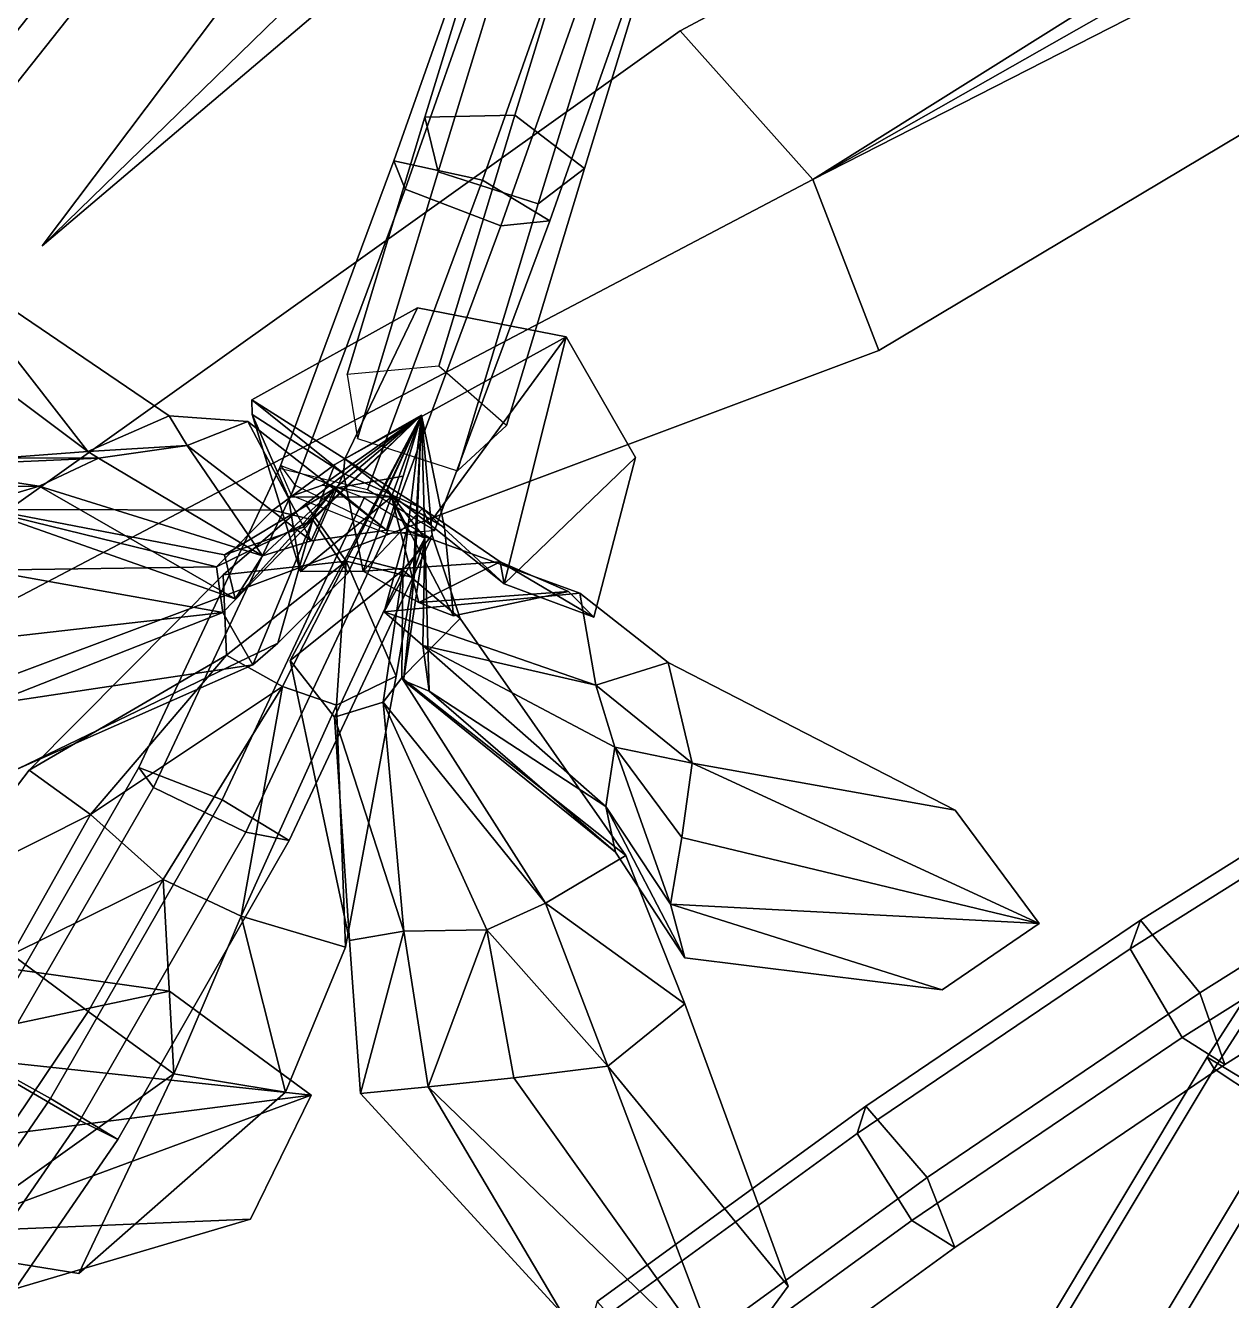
# Model space of a CAD drawing. Header units: metres. Extents: x -488 to 282, y -579 to 399.
# Drawn here: x -214.39 to -176.7, y -316.11 to -276.27 of the extents above; entities that cross this region are included whole.
import ezdxf

# ---------------------------------------------------------------- set-up
doc = ezdxf.new("R2010")
doc.units = ezdxf.units.M

msp = doc.modelspace()

# ---------------------------------------------------------------- linework, layer by layer
at = {"layer": 'coreopsi_1InfInt', "color": 3}
for points in [[(-213.0734, -267.5981, 205.3741), (-218.7631, -274.7836, 210.4547), (-218.8906, -276.5787, 207.7732), (-213.2257, -269.425, 202.7156)], [(-208.9122, -270.8077, 205.3389), (-214.6423, -278.0451, 210.4567), (-216.1509, -275.6616, 212.1382), (-210.4208, -268.4243, 207.0204)], [(-213.2257, -269.425, 202.7156), (-218.8906, -276.5787, 207.7732), (-216.3584, -278.5828, 207.7744), (-210.6687, -271.3973, 202.6939)], [(-210.6687, -271.3973, 202.6939), (-216.3584, -278.5828, 207.7744), (-214.6423, -278.0451, 210.4567), (-208.9122, -270.8077, 205.3389)], [(-196.688, -271.4042, 190.311), (-200.1066, -281.1046, 192.6815), (-202.8786, -280.505, 191.1369), (-199.4837, -270.8741, 188.784)], [(-199.4837, -270.8741, 188.784), (-202.8786, -280.505, 191.1369), (-202.5281, -281.383, 188.0491), (-199.1479, -271.7948, 185.707)], [(-194.5911, -272.6768, 188.1274), (-198.0098, -282.3773, 190.4979), (-200.1066, -281.1046, 192.6815), (-196.688, -271.4042, 190.311)], [(-199.1479, -271.7948, 185.707), (-202.5281, -281.383, 188.0491), (-199.5362, -282.5335, 187.6564), (-196.1414, -272.9026, 185.3035)], [(-196.1414, -272.9026, 185.3035), (-199.5362, -282.5335, 187.6564), (-198.0098, -282.3773, 190.4979), (-194.5911, -272.6768, 188.1274)], [(-200.1066, -281.1046, 192.6815), (-203.7051, -290.7835, 194.8668), (-206.4519, -290.1145, 193.306), (-202.8786, -280.505, 191.1369)], [(-202.8786, -280.505, 191.1369), (-206.4519, -290.1145, 193.306), (-206.086, -290.9499, 190.208), (-202.5281, -281.383, 188.0491)], [(-198.0098, -282.3773, 190.4979), (-201.6083, -292.0561, 192.6832), (-203.7051, -290.7835, 194.8668), (-200.1066, -281.1046, 192.6815)], [(-202.5281, -281.383, 188.0491), (-206.086, -290.9499, 190.208), (-203.1096, -292.143, 189.8254), (-199.5362, -282.5335, 187.6564)], [(-199.5362, -282.5335, 187.6564), (-203.1096, -292.143, 189.8254), (-201.6083, -292.0561, 192.6832), (-198.0098, -282.3773, 190.4979)], [(-170.8646, -298.7799, 38.6289), (-179.5414, -304.2297, 41.08691), (-179.861, -305.1189, 37.9871), (-171.1842, -299.6691, 35.5291)], [(-169.0112, -301.0536, 40.1304), (-177.688, -306.5034, 42.5884), (-179.5414, -304.2297, 41.08691), (-170.8646, -298.7799, 38.6289)], [(-171.1842, -299.6691, 35.5291), (-179.861, -305.1189, 37.9871), (-178.242, -307.8923, 37.5531), (-169.5652, -302.4426, 35.09513)], [(-169.1872, -301.2256, 40.1684), (-174.8845, -310.0668, 40.8013), (-177.4546, -308.5073, 39.4516), (-171.7573, -299.666, 38.8187)], [(-171.7573, -299.666, 38.8187), (-177.4546, -308.5073, 39.4516), (-177.2441, -308.873, 36.2386), (-171.5467, -300.0317, 35.6057)], [(-171.5467, -300.0317, 35.6057), (-177.2441, -308.873, 36.2386), (-174.5973, -310.6252, 35.5862), (-168.9, -301.7839, 34.9533)], [(-168.2299, -303.2933, 37.9226), (-176.9067, -308.7431, 40.3805), (-177.688, -306.5034, 42.5884), (-169.0112, -301.0536, 40.1304)], [(-169.5652, -302.4426, 35.09513), (-178.242, -307.8923, 37.5531), (-176.9067, -308.7431, 40.3805), (-168.2299, -303.2933, 37.9226)], [(-179.5414, -304.2297, 41.08691), (-188.1253, -310.0363, 43.4614), (-188.4032, -310.8971, 40.3497), (-179.861, -305.1189, 37.9871)], [(-177.688, -306.5034, 42.5884), (-186.2059, -312.2674, 44.9437), (-188.1253, -310.0363, 43.4614), (-179.5414, -304.2297, 41.08691)], [(-179.861, -305.1189, 37.9871), (-188.4032, -310.8971, 40.3497), (-186.694, -313.6115, 39.8893), (-178.242, -307.8923, 37.5531)], [(-176.9067, -308.7431, 40.3805), (-185.3437, -314.4535, 42.7123), (-186.2059, -312.2674, 44.9437), (-177.688, -306.5034, 42.5884)], [(-178.242, -307.8923, 37.5531), (-186.694, -313.6115, 39.8893), (-185.3437, -314.4535, 42.7123), (-176.9067, -308.7431, 40.3805)], [(-174.8845, -310.0668, 40.8013), (-180.302, -319.1069, 41.3048), (-182.9151, -317.6157, 39.9604), (-177.4546, -308.5073, 39.4516)], [(-177.4546, -308.5073, 39.4516), (-182.9151, -317.6157, 39.9604), (-182.6781, -317.9369, 36.7445), (-177.2441, -308.873, 36.2386)], [(-177.2441, -308.873, 36.2386), (-182.6781, -317.9369, 36.7445), (-179.973, -319.5949, 36.08526), (-174.5973, -310.6252, 35.5862)], [(-188.1253, -310.0363, 43.4614), (-196.5275, -316.1446, 45.7263), (-196.7646, -316.9756, 42.603), (-188.4032, -310.8971, 40.3497)], [(-186.2059, -312.2674, 44.9437), (-194.5433, -318.3309, 47.19), (-196.5275, -316.1446, 45.7263), (-188.1253, -310.0363, 43.4614)], [(-173.1474, -311.3589, 38.3899), (-178.5129, -320.3139, 38.8875), (-180.302, -319.1069, 41.3048), (-174.8845, -310.0668, 40.8013)], [(-171.0687, -310.9449, 45.3329), (-175.2441, -320.127, 48.06861), (-177.8639, -319.4683, 46.2786), (-173.6473, -310.1988, 43.5176)], [(-173.6473, -310.1988, 43.5176), (-177.8639, -319.4683, 46.2786), (-177.3111, -320.6239, 43.2425), (-173.0606, -311.2838, 40.4617)], [(-174.5973, -310.6252, 35.5862), (-179.973, -319.5949, 36.08526), (-178.5129, -320.3139, 38.8875), (-173.1474, -311.3589, 38.3899)], [(-188.4032, -310.8971, 40.3497), (-196.7646, -316.9756, 42.603), (-194.9669, -319.6278, 42.1176), (-186.694, -313.6115, 39.8893)], [(-173.0606, -311.2838, 40.4617), (-177.3111, -320.6239, 43.2425), (-174.363, -321.9691, 43.229), (-170.1335, -312.6742, 40.462)], [(-185.3437, -314.4535, 42.7123), (-193.6019, -320.4606, 44.9362), (-194.5433, -318.3309, 47.19), (-186.2059, -312.2674, 44.9437)], [(-186.694, -313.6115, 39.8893), (-194.9669, -319.6278, 42.1176), (-193.6019, -320.4606, 44.9362), (-185.3437, -314.4535, 42.7123)]]:
    msp.add_3dface(points, dxfattribs=at)
at = {"layer": 'coreopsi_1Pdcel', "color": 3}
for points in [[(-196.4984, -270.5907, 191.6107), (-199.1009, -279.0721, 196.5688), (-201.9085, -279.138, 194.9743), (-199.2441, -270.4567, 189.9161)], [(-199.2441, -270.4567, 189.9161), (-201.9085, -279.138, 194.9743), (-201.4939, -280.8427, 192.2631), (-198.729, -271.836, 187.0419)], [(-194.2607, -272.0541, 189.7996), (-196.925, -280.7354, 194.8578), (-199.1009, -279.0721, 196.5688), (-196.4984, -270.5907, 191.6107)], [(-198.729, -271.836, 187.0419), (-201.4939, -280.8427, 192.2631), (-198.3674, -281.8448, 192.19), (-195.6026, -272.8381, 186.9688)], [(-195.6026, -272.8381, 186.9688), (-198.3674, -281.8448, 192.19), (-196.925, -280.7354, 194.8578), (-194.2607, -272.0541, 189.7996)], [(-199.1009, -279.0721, 196.5688), (-201.4756, -286.9189, 202.5752), (-204.3401, -287.1718, 201.1058), (-201.9085, -279.138, 194.9743)], [(-201.9085, -279.138, 194.9743), (-204.3401, -287.1718, 201.1058), (-204.0183, -289.1808, 198.5979), (-201.4939, -280.8427, 192.2631)], [(-196.925, -280.7354, 194.8578), (-199.3566, -288.7692, 200.9893), (-201.4756, -286.9189, 202.5752), (-199.1009, -279.0721, 196.5688)], [(-201.4939, -280.8427, 192.2631), (-204.0183, -289.1808, 198.5979), (-200.8918, -290.1829, 198.5248), (-198.3674, -281.8448, 192.19)], [(-198.3674, -281.8448, 192.19), (-200.8918, -290.1829, 198.5248), (-199.3566, -288.7692, 200.9893), (-196.925, -280.7354, 194.8578)], [(-203.809, -291.0305, 194.911), (-208.2494, -300.4655, 196.1457), (-210.8517, -299.4531, 194.5235), (-206.4114, -290.018, 193.2887)], [(-206.4114, -290.018, 193.2887), (-210.8517, -299.4531, 194.5235), (-210.397, -300.0775, 191.3878), (-205.9566, -290.6424, 190.1531)], [(-205.9566, -290.6424, 190.1531), (-210.397, -300.0775, 191.3878), (-207.5094, -301.4816, 191.0429), (-203.069, -292.0465, 189.8081)], [(-201.7122, -292.3031, 192.7274), (-206.1525, -301.7381, 193.9622), (-208.2494, -300.4655, 196.1457), (-203.809, -291.0305, 194.911)], [(-203.069, -292.0465, 189.8081), (-207.5094, -301.4816, 191.0429), (-206.1525, -301.7381, 193.9622), (-201.7122, -292.3031, 192.7274)], [(-208.2494, -300.4655, 196.1457), (-213.6082, -309.8047, 196.4427), (-216.0362, -308.4585, 194.7932), (-210.8517, -299.4531, 194.5235)], [(-210.8517, -299.4531, 194.5235), (-216.0362, -308.4585, 194.7932), (-215.4744, -308.8777, 191.6409), (-210.397, -300.0775, 191.3878)], [(-210.397, -300.0775, 191.3878), (-215.4744, -308.8777, 191.6409), (-212.6939, -310.4869, 191.3127), (-207.5094, -301.4816, 191.0429)], [(-206.1525, -301.7381, 193.9622), (-211.5113, -311.0773, 194.2591), (-213.6082, -309.8047, 196.4427), (-208.2494, -300.4655, 196.1457)], [(-207.5094, -301.4816, 191.0429), (-212.6939, -310.4869, 191.3127), (-211.5113, -311.0773, 194.2591), (-206.1525, -301.7381, 193.9622)], [(-213.6082, -309.8047, 196.4427), (-219.7009, -318.6608, 195.7533), (-221.9276, -316.9952, 194.1112), (-216.0362, -308.4585, 194.7932)], [(-215.4744, -308.8777, 191.6409), (-221.242, -317.2183, 190.9633), (-218.5852, -319.0237, 190.6306), (-212.6939, -310.4869, 191.3127)], [(-211.5113, -311.0773, 194.2591), (-217.604, -319.9333, 193.5697), (-219.7009, -318.6608, 195.7533), (-213.6082, -309.8047, 196.4427)], [(-212.6939, -310.4869, 191.3127), (-218.5852, -319.0237, 190.6306), (-217.604, -319.9333, 193.5697), (-211.5113, -311.0773, 194.2591)]]:
    msp.add_3dface(points, dxfattribs=at)
at = {"layer": 'coreopsi_1Petal1', "color": 3}
for points in [[(-212.4409, -289.5819, 218.7535), (-217.1329, -283.5584, 223.9556), (-222.3972, -282.1273, 223.3784)], [(-212.4409, -289.5819, 218.7535), (-222.3972, -282.1273, 223.3784), (-217.1329, -283.5584, 223.9556)], [(-215.0842, -289.7786, 217.1777), (-212.4409, -289.5819, 218.7535), (-222.3972, -282.1273, 223.3784)], [(-215.0842, -289.7786, 217.1777), (-222.3972, -282.1273, 223.3784), (-212.4409, -289.5819, 218.7535)], [(-209.9079, -288.4702, 220.1164), (-217.1329, -283.5584, 223.9556), (-212.4409, -289.5819, 218.7535)], [(-209.9079, -288.4702, 220.1164), (-212.4409, -289.5819, 218.7535), (-217.1329, -283.5584, 223.9556)], [(-204.4111, -289.8152, 222.1729), (-202.1445, -285.0983, 229.8673), (-207.3142, -287.9652, 221.2834)], [(-204.4111, -289.8152, 222.1729), (-207.3142, -287.9652, 221.2834), (-202.1445, -285.0983, 229.8673)], [(-197.4993, -285.9999, 231.3198), (-202.1445, -285.0983, 229.8673), (-204.4111, -289.8152, 222.1729)], [(-197.4993, -285.9999, 231.3198), (-204.4111, -289.8152, 222.1729), (-202.1445, -285.0983, 229.8673)], [(-197.4993, -285.9999, 231.3198), (-204.4111, -289.8152, 222.1729), (-201.7773, -291.8483, 221.4221)], [(-197.4993, -285.9999, 231.3198), (-201.7773, -291.8483, 221.4221), (-204.4111, -289.8152, 222.1729)], [(-201.7773, -291.8483, 221.4221), (-199.4341, -293.7188, 220.7008), (-197.4993, -285.9999, 231.3198)], [(-201.7773, -291.8483, 221.4221), (-197.4993, -285.9999, 231.3198), (-199.4341, -293.7188, 220.7008)], [(-199.4341, -293.7188, 220.7008), (-195.3302, -289.768, 227.9746), (-197.4993, -285.9999, 231.3198)], [(-199.4341, -293.7188, 220.7008), (-197.4993, -285.9999, 231.3198), (-195.3302, -289.768, 227.9746)], [(-204.4518, -290.2702, 216.7061), (-207.3142, -287.9652, 221.2834), (-207.3108, -288.4269, 216.2875)], [(-204.4518, -290.2702, 216.7061), (-207.3108, -288.4269, 216.2875), (-207.3142, -287.9652, 221.2834)], [(-204.4111, -289.8152, 222.1729), (-207.3142, -287.9652, 221.2834), (-204.4518, -290.2702, 216.7061)], [(-204.4111, -289.8152, 222.1729), (-204.4518, -290.2702, 216.7061), (-207.3142, -287.9652, 221.2834)], [(-205.8, -293.334, 208.9491), (-207.3108, -288.4269, 216.2875), (-206.177, -291.0102, 207.5921)], [(-205.8, -293.334, 208.9491), (-206.177, -291.0102, 207.5921), (-207.3108, -288.4269, 216.2875)], [(-204.4518, -290.2702, 216.7061), (-207.3108, -288.4269, 216.2875), (-205.8, -293.334, 208.9491)], [(-204.4518, -290.2702, 216.7061), (-205.8, -293.334, 208.9491), (-207.3108, -288.4269, 216.2875)], [(-204.7167, -290.7236, 204.5904), (-205.703, -291.9485, 202.9901), (-202.0188, -288.4511, 200.3493)], [(-204.7167, -290.7236, 204.5904), (-202.0188, -288.4511, 200.3493), (-205.703, -291.9485, 202.9901)], [(-202.0188, -288.4511, 200.3493), (-205.6428, -291.2304, 202.7039), (-204.3659, -293.0144, 202.3735)], [(-202.0188, -288.4511, 200.3493), (-204.3659, -293.0144, 202.3735), (-205.6428, -291.2304, 202.7039)], [(-202.0188, -288.4511, 200.3493), (-204.7285, -289.9908, 204.4345), (-205.412, -291.7177, 203.2207)], [(-202.0188, -288.4511, 200.3493), (-205.412, -291.7177, 203.2207), (-204.7285, -289.9908, 204.4345)], [(-205.412, -291.7177, 203.2207), (-204.3044, -293.3699, 202.1825), (-202.0188, -288.4511, 200.3493)], [(-205.412, -291.7177, 203.2207), (-202.0188, -288.4511, 200.3493), (-204.3044, -293.3699, 202.1825)], [(-202.9551, -290.9976, 205.1522), (-205.1103, -290.6315, 204.6467), (-202.0188, -288.4511, 200.3493)], [(-202.9551, -290.9976, 205.1522), (-202.0188, -288.4511, 200.3493), (-205.1103, -290.6315, 204.6467)], [(-202.0188, -288.4511, 200.3493), (-202.5874, -290.3505, 205.0897), (-204.7167, -290.7236, 204.5904)], [(-202.0188, -288.4511, 200.3493), (-204.7167, -290.7236, 204.5904), (-202.5874, -290.3505, 205.0897)], [(-204.3659, -293.0144, 202.3735), (-202.2729, -293.5151, 203.0083), (-202.0188, -288.4511, 200.3493)], [(-204.3659, -293.0144, 202.3735), (-202.0188, -288.4511, 200.3493), (-202.2729, -293.5151, 203.0083)], [(-202.0188, -288.4511, 200.3493), (-204.3543, -292.84, 201.6473), (-202.6043, -293.2884, 202.9353)], [(-202.0188, -288.4511, 200.3493), (-202.6043, -293.2884, 202.9353), (-204.3543, -292.84, 201.6473)], [(-201.909, -292.2943, 204.305), (-203.0788, -290.7767, 205.4725), (-202.0188, -288.4511, 200.3493)], [(-201.909, -292.2943, 204.305), (-202.0188, -288.4511, 200.3493), (-203.0788, -290.7767, 205.4725)], [(-202.0188, -288.4511, 200.3493), (-201.2988, -291.9602, 204.0331), (-202.9551, -290.9976, 205.1522)], [(-202.0188, -288.4511, 200.3493), (-202.9551, -290.9976, 205.1522), (-201.2988, -291.9602, 204.0331)], [(-202.6043, -293.2884, 202.9353), (-201.6802, -292.1981, 204.6649), (-202.0188, -288.4511, 200.3493)], [(-202.6043, -293.2884, 202.9353), (-202.0188, -288.4511, 200.3493), (-201.6802, -292.1981, 204.6649)], [(-202.0188, -288.4511, 200.3493), (-202.2132, -293.1997, 202.3025), (-201.909, -292.2943, 204.305)], [(-202.0188, -288.4511, 200.3493), (-201.909, -292.2943, 204.305), (-202.2132, -293.1997, 202.3025)], [(-209.3431, -289.3921, 214.8115), (-209.9079, -288.4702, 220.1164), (-212.4409, -289.5819, 218.7535)], [(-209.3431, -289.3921, 214.8115), (-212.4409, -289.5819, 218.7535), (-209.9079, -288.4702, 220.1164)], [(-207.4419, -288.6414, 216.0011), (-209.9079, -288.4702, 220.1164), (-209.3431, -289.3921, 214.8115)], [(-207.4419, -288.6414, 216.0011), (-209.3431, -289.3921, 214.8115), (-209.9079, -288.4702, 220.1164)], [(-205.4643, -292.3706, 209.4576), (-207.4419, -288.6414, 216.0011), (-209.3431, -289.3921, 214.8115)], [(-205.4643, -292.3706, 209.4576), (-209.3431, -289.3921, 214.8115), (-207.4419, -288.6414, 216.0011)], [(-203.1131, -292.0428, 208.5965), (-207.4419, -288.6414, 216.0011), (-205.4643, -292.3706, 209.4576)], [(-203.1131, -292.0428, 208.5965), (-205.4643, -292.3706, 209.4576), (-207.4419, -288.6414, 216.0011)], [(-212.1103, -289.7939, 213.469), (-212.4409, -289.5819, 218.7535), (-215.0842, -289.7786, 217.1777)], [(-212.1103, -289.7939, 213.469), (-215.0842, -289.7786, 217.1777), (-212.4409, -289.5819, 218.7535)], [(-212.1103, -289.7939, 213.469), (-209.3431, -289.3921, 214.8115), (-212.4409, -289.5819, 218.7535)], [(-212.1103, -289.7939, 213.469), (-212.4409, -289.5819, 218.7535), (-209.3431, -289.3921, 214.8115)], [(-206.9878, -292.8383, 208.2379), (-209.3431, -289.3921, 214.8115), (-212.1103, -289.7939, 213.469)], [(-206.9878, -292.8383, 208.2379), (-212.1103, -289.7939, 213.469), (-209.3431, -289.3921, 214.8115)], [(-205.4643, -292.3706, 209.4576), (-209.3431, -289.3921, 214.8115), (-206.9878, -292.8383, 208.2379)], [(-205.4643, -292.3706, 209.4576), (-206.9878, -292.8383, 208.2379), (-209.3431, -289.3921, 214.8115)], [(-215.0842, -289.7786, 217.1777), (-217.9815, -290.0532, 215.3985), (-212.1103, -289.7939, 213.469)], [(-215.0842, -289.7786, 217.1777), (-212.1103, -289.7939, 213.469), (-217.9815, -290.0532, 215.3985)], [(-217.9815, -290.0532, 215.3985), (-213.9626, -290.6698, 211.7158), (-212.1103, -289.7939, 213.469)], [(-217.9815, -290.0532, 215.3985), (-212.1103, -289.7939, 213.469), (-213.9626, -290.6698, 211.7158)], [(-212.1103, -289.7939, 213.469), (-213.9626, -290.6698, 211.7158), (-206.9878, -292.8383, 208.2379)], [(-212.1103, -289.7939, 213.469), (-206.9878, -292.8383, 208.2379), (-213.9626, -290.6698, 211.7158)], [(-204.7285, -289.9908, 204.4345), (-206.6606, -291.4132, 207.5462), (-205.412, -291.7177, 203.2207)], [(-204.7285, -289.9908, 204.4345), (-205.412, -291.7177, 203.2207), (-206.6606, -291.4132, 207.5462)], [(-204.4111, -289.8152, 222.1729), (-204.4518, -290.2702, 216.7061), (-201.9889, -291.3682, 216.6973)], [(-204.4111, -289.8152, 222.1729), (-201.9889, -291.3682, 216.6973), (-204.4518, -290.2702, 216.7061)], [(-201.7773, -291.8483, 221.4221), (-204.4111, -289.8152, 222.1729), (-201.9889, -291.3682, 216.6973)], [(-201.7773, -291.8483, 221.4221), (-201.9889, -291.3682, 216.6973), (-204.4111, -289.8152, 222.1729)], [(-196.6318, -294.7628, 219.9483), (-195.3302, -289.768, 227.9746), (-199.4341, -293.7188, 220.7008)], [(-196.6318, -294.7628, 219.9483), (-199.4341, -293.7188, 220.7008), (-195.3302, -289.768, 227.9746)], [(-217.9815, -290.0532, 215.3985), (-219.791, -290.722, 212.4119), (-213.9626, -290.6698, 211.7158)], [(-217.9815, -290.0532, 215.3985), (-213.9626, -290.6698, 211.7158), (-219.791, -290.722, 212.4119)], [(-203.8429, -293.3274, 209.241), (-204.4518, -290.2702, 216.7061), (-205.8, -293.334, 208.9491)], [(-203.8429, -293.3274, 209.241), (-205.8, -293.334, 208.9491), (-204.4518, -290.2702, 216.7061)], [(-202.5874, -290.3505, 205.0897), (-203.1131, -292.0428, 208.5965), (-204.7167, -290.7236, 204.5904)], [(-202.5874, -290.3505, 205.0897), (-204.7167, -290.7236, 204.5904), (-203.1131, -292.0428, 208.5965)], [(-201.9889, -291.3682, 216.6973), (-204.4518, -290.2702, 216.7061), (-203.8429, -293.3274, 209.241)], [(-201.9889, -291.3682, 216.6973), (-203.8429, -293.3274, 209.241), (-204.4518, -290.2702, 216.7061)], [(-213.9626, -290.6698, 211.7158), (-219.791, -290.722, 212.4119), (-216.075, -291.2914, 209.0894)], [(-213.9626, -290.6698, 211.7158), (-216.075, -291.2914, 209.0894), (-219.791, -290.722, 212.4119)], [(-213.9626, -290.6698, 211.7158), (-216.075, -291.2914, 209.0894), (-207.844, -294.1904, 207.0742)], [(-213.9626, -290.6698, 211.7158), (-207.844, -294.1904, 207.0742), (-216.075, -291.2914, 209.0894)], [(-206.9878, -292.8383, 208.2379), (-213.9626, -290.6698, 211.7158), (-207.844, -294.1904, 207.0742)], [(-206.9878, -292.8383, 208.2379), (-207.844, -294.1904, 207.0742), (-213.9626, -290.6698, 211.7158)], [(-204.7167, -290.7236, 204.5904), (-208.1718, -292.8138, 204.7545), (-205.703, -291.9485, 202.9901)], [(-204.7167, -290.7236, 204.5904), (-205.703, -291.9485, 202.9901), (-208.1718, -292.8138, 204.7545)], [(-207.844, -294.1904, 207.0742), (-208.1718, -292.8138, 204.7545), (-204.7167, -290.7236, 204.5904)], [(-207.844, -294.1904, 207.0742), (-204.7167, -290.7236, 204.5904), (-208.1718, -292.8138, 204.7545)], [(-206.9878, -292.8383, 208.2379), (-207.844, -294.1904, 207.0742), (-204.7167, -290.7236, 204.5904)], [(-206.9878, -292.8383, 208.2379), (-204.7167, -290.7236, 204.5904), (-207.844, -294.1904, 207.0742)], [(-204.7167, -290.7236, 204.5904), (-205.4643, -292.3706, 209.4576), (-206.9878, -292.8383, 208.2379)], [(-204.7167, -290.7236, 204.5904), (-206.9878, -292.8383, 208.2379), (-205.4643, -292.3706, 209.4576)], [(-202.9551, -290.9976, 205.1522), (-206.177, -291.0102, 207.5921), (-205.1103, -290.6315, 204.6467)], [(-202.9551, -290.9976, 205.1522), (-205.1103, -290.6315, 204.6467), (-206.177, -291.0102, 207.5921)], [(-204.7167, -290.7236, 204.5904), (-203.1131, -292.0428, 208.5965), (-205.4643, -292.3706, 209.4576)], [(-204.7167, -290.7236, 204.5904), (-205.4643, -292.3706, 209.4576), (-203.1131, -292.0428, 208.5965)], [(-201.909, -292.2943, 204.305), (-202.473, -292.042, 208.299), (-203.0788, -290.7767, 205.4725)], [(-201.909, -292.2943, 204.305), (-203.0788, -290.7767, 205.4725), (-202.473, -292.042, 208.299)], [(-205.6428, -291.2304, 202.7039), (-208.2162, -293.4398, 204.6875), (-204.3659, -293.0144, 202.3735)], [(-205.6428, -291.2304, 202.7039), (-204.3659, -293.0144, 202.3735), (-208.2162, -293.4398, 204.6875)], [(-205.8, -293.334, 208.9491), (-206.177, -291.0102, 207.5921), (-202.9551, -290.9976, 205.1522)], [(-205.8, -293.334, 208.9491), (-202.9551, -290.9976, 205.1522), (-206.177, -291.0102, 207.5921)], [(-203.8429, -293.3274, 209.241), (-205.8, -293.334, 208.9491), (-202.9551, -290.9976, 205.1522)], [(-203.8429, -293.3274, 209.241), (-202.9551, -290.9976, 205.1522), (-205.8, -293.334, 208.9491)], [(-202.9551, -290.9976, 205.1522), (-202.0983, -294.3034, 209.0637), (-203.8429, -293.3274, 209.241)], [(-202.9551, -290.9976, 205.1522), (-203.8429, -293.3274, 209.241), (-202.0983, -294.3034, 209.0637)], [(-201.2988, -291.9602, 204.0331), (-201.019, -294.7173, 206.8185), (-202.9551, -290.9976, 205.1522)], [(-201.2988, -291.9602, 204.0331), (-202.9551, -290.9976, 205.1522), (-201.019, -294.7173, 206.8185)], [(-202.9551, -290.9976, 205.1522), (-201.019, -294.7173, 206.8185), (-202.0983, -294.3034, 209.0637)], [(-202.9551, -290.9976, 205.1522), (-202.0983, -294.3034, 209.0637), (-201.019, -294.7173, 206.8185)], [(-207.844, -294.1904, 207.0742), (-216.075, -291.2914, 209.0894), (-208.1718, -292.8138, 204.7545)], [(-207.844, -294.1904, 207.0742), (-208.1718, -292.8138, 204.7545), (-216.075, -291.2914, 209.0894)], [(-206.6606, -291.4132, 207.5462), (-215.7493, -291.3959, 209.1372), (-208.4255, -293.1833, 207.1872)], [(-206.6606, -291.4132, 207.5462), (-208.4255, -293.1833, 207.1872), (-215.7493, -291.3959, 209.1372)], [(-208.4255, -293.1833, 207.1872), (-215.7493, -291.3959, 209.1372), (-215.6564, -293.2867, 207.7194)], [(-208.4255, -293.1833, 207.1872), (-215.6564, -293.2867, 207.7194), (-215.7493, -291.3959, 209.1372)], [(-205.412, -291.7177, 203.2207), (-206.6606, -291.4132, 207.5462), (-208.4255, -293.1833, 207.1872)], [(-205.412, -291.7177, 203.2207), (-208.4255, -293.1833, 207.1872), (-206.6606, -291.4132, 207.5462)], [(-203.8429, -293.3274, 209.241), (-199.553, -293.0287, 215.7328), (-201.9889, -291.3682, 216.6973)], [(-203.8429, -293.3274, 209.241), (-201.9889, -291.3682, 216.6973), (-199.553, -293.0287, 215.7328)], [(-201.9889, -291.3682, 216.6973), (-199.553, -293.0287, 215.7328), (-199.4341, -293.7188, 220.7008)], [(-201.9889, -291.3682, 216.6973), (-199.4341, -293.7188, 220.7008), (-199.553, -293.0287, 215.7328)], [(-201.9889, -291.3682, 216.6973), (-199.4341, -293.7188, 220.7008), (-201.7773, -291.8483, 221.4221)], [(-201.9889, -291.3682, 216.6973), (-201.7773, -291.8483, 221.4221), (-199.4341, -293.7188, 220.7008)], [(-205.412, -291.7177, 203.2207), (-208.4255, -293.1833, 207.1872), (-208.2292, -294.613, 205.7926)], [(-205.412, -291.7177, 203.2207), (-208.2292, -294.613, 205.7926), (-208.4255, -293.1833, 207.1872)], [(-208.2292, -294.613, 205.7926), (-207.2905, -296.2496, 205.196), (-205.412, -291.7177, 203.2207)], [(-208.2292, -294.613, 205.7926), (-205.412, -291.7177, 203.2207), (-207.2905, -296.2496, 205.196)], [(-207.2905, -296.2496, 205.196), (-206.5104, -295.5697, 202.6834), (-205.412, -291.7177, 203.2207)], [(-207.2905, -296.2496, 205.196), (-205.412, -291.7177, 203.2207), (-206.5104, -295.5697, 202.6834)], [(-205.412, -291.7177, 203.2207), (-206.5104, -295.5697, 202.6834), (-204.3044, -293.3699, 202.1825)], [(-205.412, -291.7177, 203.2207), (-204.3044, -293.3699, 202.1825), (-206.5104, -295.5697, 202.6834)], [(-203.1865, -294.5961, 208.8917), (-202.473, -292.042, 208.299), (-201.909, -292.2943, 204.305)], [(-203.1865, -294.5961, 208.8917), (-201.909, -292.2943, 204.305), (-202.473, -292.042, 208.299)], [(-203.1865, -294.5961, 208.8917), (-197.0672, -294.0053, 215.4048), (-202.473, -292.042, 208.299)], [(-203.1865, -294.5961, 208.8917), (-202.473, -292.042, 208.299), (-197.0672, -294.0053, 215.4048)], [(-201.9752, -295.6425, 207.7284), (-203.1865, -294.5961, 208.8917), (-201.909, -292.2943, 204.305)], [(-201.9752, -295.6425, 207.7284), (-201.909, -292.2943, 204.305), (-203.1865, -294.5961, 208.8917)], [(-202.6043, -293.2884, 202.9353), (-200.8117, -294.798, 206.2279), (-201.6802, -292.1981, 204.6649)], [(-202.6043, -293.2884, 202.9353), (-201.6802, -292.1981, 204.6649), (-200.8117, -294.798, 206.2279)], [(-202.2132, -293.1997, 202.3025), (-202.5747, -296.7439, 203.9599), (-201.909, -292.2943, 204.305)], [(-202.2132, -293.1997, 202.3025), (-201.909, -292.2943, 204.305), (-202.5747, -296.7439, 203.9599)], [(-201.909, -292.2943, 204.305), (-202.5747, -296.7439, 203.9599), (-201.7789, -297.0722, 206.3338)], [(-201.909, -292.2943, 204.305), (-201.7789, -297.0722, 206.3338), (-202.5747, -296.7439, 203.9599)], [(-201.909, -292.2943, 204.305), (-201.7789, -297.0722, 206.3338), (-201.9752, -295.6425, 207.7284)], [(-201.909, -292.2943, 204.305), (-201.9752, -295.6425, 207.7284), (-201.7789, -297.0722, 206.3338)], [(-208.4255, -293.1833, 207.1872), (-215.6564, -293.2867, 207.7194), (-208.2292, -294.613, 205.7926)], [(-208.4255, -293.1833, 207.1872), (-208.2292, -294.613, 205.7926), (-215.6564, -293.2867, 207.7194)], [(-204.3659, -293.0144, 202.3735), (-208.2162, -293.4398, 204.6875), (-208.106, -295.9521, 204.4573)], [(-204.3659, -293.0144, 202.3735), (-208.106, -295.9521, 204.4573), (-208.2162, -293.4398, 204.6875)], [(-204.3659, -293.0144, 202.3735), (-208.106, -295.9521, 204.4573), (-206.3615, -296.9281, 204.28)], [(-204.3659, -293.0144, 202.3735), (-206.3615, -296.9281, 204.28), (-208.106, -295.9521, 204.4573)], [(-206.3615, -296.9281, 204.28), (-204.6769, -297.5117, 205.1386), (-204.3659, -293.0144, 202.3735)], [(-206.3615, -296.9281, 204.28), (-204.3659, -293.0144, 202.3735), (-204.6769, -297.5117, 205.1386)], [(-204.3543, -292.84, 201.6473), (-206.1222, -296.1142, 202.9095), (-202.6043, -293.2884, 202.9353)], [(-204.3543, -292.84, 201.6473), (-202.6043, -293.2884, 202.9353), (-206.1222, -296.1142, 202.9095)], [(-204.6769, -297.5117, 205.1386), (-202.8064, -296.6016, 203.3903), (-204.3659, -293.0144, 202.3735)], [(-204.6769, -297.5117, 205.1386), (-204.3659, -293.0144, 202.3735), (-202.8064, -296.6016, 203.3903)], [(-204.3659, -293.0144, 202.3735), (-202.8064, -296.6016, 203.3903), (-202.2729, -293.5151, 203.0083)], [(-204.3659, -293.0144, 202.3735), (-202.2729, -293.5151, 203.0083), (-202.8064, -296.6016, 203.3903)], [(-202.0983, -294.3034, 209.0637), (-199.553, -293.0287, 215.7328), (-203.8429, -293.3274, 209.241)], [(-202.0983, -294.3034, 209.0637), (-203.8429, -293.3274, 209.241), (-199.553, -293.0287, 215.7328)], [(-202.0983, -294.3034, 209.0637), (-197.425, -293.9573, 215.2826), (-199.553, -293.0287, 215.7328)], [(-202.0983, -294.3034, 209.0637), (-199.553, -293.0287, 215.7328), (-197.425, -293.9573, 215.2826)], [(-197.425, -293.9573, 215.2826), (-196.6318, -294.7628, 219.9483), (-199.553, -293.0287, 215.7328)], [(-197.425, -293.9573, 215.2826), (-199.553, -293.0287, 215.7328), (-196.6318, -294.7628, 219.9483)], [(-199.553, -293.0287, 215.7328), (-196.6318, -294.7628, 219.9483), (-199.4341, -293.7188, 220.7008)], [(-199.553, -293.0287, 215.7328), (-199.4341, -293.7188, 220.7008), (-196.6318, -294.7628, 219.9483)], [(-208.2292, -294.613, 205.7926), (-215.6564, -293.2867, 207.7194), (-216.1057, -295.5057, 205.5992)], [(-208.2292, -294.613, 205.7926), (-216.1057, -295.5057, 205.5992), (-215.6564, -293.2867, 207.7194)], [(-208.2162, -293.4398, 204.6875), (-214.2793, -299.5458, 201.3569), (-208.106, -295.9521, 204.4573)], [(-208.2162, -293.4398, 204.6875), (-208.106, -295.9521, 204.4573), (-214.2793, -299.5458, 201.3569)], [(-202.6043, -293.2884, 202.9353), (-206.1222, -296.1142, 202.9095), (-204.7401, -297.8849, 204.0634)], [(-202.6043, -293.2884, 202.9353), (-204.7401, -297.8849, 204.0634), (-206.1222, -296.1142, 202.9095)], [(-202.6043, -293.2884, 202.9353), (-204.7401, -297.8849, 204.0634), (-203.2166, -297.4172, 205.2831)], [(-202.6043, -293.2884, 202.9353), (-203.2166, -297.4172, 205.2831), (-204.7401, -297.8849, 204.0634)], [(-203.2166, -297.4172, 205.2831), (-202.6329, -296.6553, 207.0135), (-202.6043, -293.2884, 202.9353)], [(-203.2166, -297.4172, 205.2831), (-202.6043, -293.2884, 202.9353), (-202.6329, -296.6553, 207.0135)], [(-202.6329, -296.6553, 207.0135), (-200.8117, -294.798, 206.2279), (-202.6043, -293.2884, 202.9353)], [(-202.6329, -296.6553, 207.0135), (-202.6043, -293.2884, 202.9353), (-200.8117, -294.798, 206.2279)], [(-196.5641, -296.8832, 213.6128), (-197.0672, -294.0053, 215.4048), (-203.1865, -294.5961, 208.8917)], [(-196.5641, -296.8832, 213.6128), (-203.1865, -294.5961, 208.8917), (-197.0672, -294.0053, 215.4048)], [(-201.019, -294.7173, 206.8185), (-197.425, -293.9573, 215.2826), (-202.0983, -294.3034, 209.0637)], [(-201.019, -294.7173, 206.8185), (-202.0983, -294.3034, 209.0637), (-197.425, -293.9573, 215.2826)], [(-196.5641, -296.8832, 213.6128), (-194.3059, -296.1795, 218.9852), (-197.0672, -294.0053, 215.4048)], [(-196.5641, -296.8832, 213.6128), (-197.0672, -294.0053, 215.4048), (-194.3059, -296.1795, 218.9852)], [(-216.1057, -295.5057, 205.5992), (-215.5402, -297.4862, 203.8586), (-208.2292, -294.613, 205.7926)], [(-216.1057, -295.5057, 205.5992), (-208.2292, -294.613, 205.7926), (-215.5402, -297.4862, 203.8586)], [(-208.2292, -294.613, 205.7926), (-215.5402, -297.4862, 203.8586), (-207.2905, -296.2496, 205.196)], [(-208.2292, -294.613, 205.7926), (-207.2905, -296.2496, 205.196), (-215.5402, -297.4862, 203.8586)], [(-201.9752, -295.6425, 207.7284), (-196.5641, -296.8832, 213.6128), (-203.1865, -294.5961, 208.8917)], [(-201.9752, -295.6425, 207.7284), (-203.1865, -294.5961, 208.8917), (-196.5641, -296.8832, 213.6128)], [(-202.6329, -296.6553, 207.0135), (-195.6292, -302.2117, 207.5502), (-200.8117, -294.798, 206.2279)], [(-202.6329, -296.6553, 207.0135), (-200.8117, -294.798, 206.2279), (-195.6292, -302.2117, 207.5502)], [(-207.2905, -296.2496, 205.196), (-214.637, -299.4978, 201.2348), (-206.5104, -295.5697, 202.6834)], [(-207.2905, -296.2496, 205.196), (-206.5104, -295.5697, 202.6834), (-214.637, -299.4978, 201.2348)], [(-208.106, -295.9521, 204.4573), (-214.2793, -299.5458, 201.3569), (-212.3616, -300.93, 201.3442)], [(-208.106, -295.9521, 204.4573), (-212.3616, -300.93, 201.3442), (-214.2793, -299.5458, 201.3569)], [(-208.106, -295.9521, 204.4573), (-212.3616, -300.93, 201.3442), (-206.3615, -296.9281, 204.28)], [(-208.106, -295.9521, 204.4573), (-206.3615, -296.9281, 204.28), (-212.3616, -300.93, 201.3442)], [(-201.7789, -297.0722, 206.3338), (-196.2582, -300.6721, 209.3577), (-201.9752, -295.6425, 207.7284)], [(-201.7789, -297.0722, 206.3338), (-201.9752, -295.6425, 207.7284), (-196.2582, -300.6721, 209.3577)], [(-201.9752, -295.6425, 207.7284), (-196.2582, -300.6721, 209.3577), (-195.9779, -298.8188, 211.8291)], [(-201.9752, -295.6425, 207.7284), (-195.9779, -298.8188, 211.8291), (-196.2582, -300.6721, 209.3577)], [(-195.9779, -298.8188, 211.8291), (-196.5641, -296.8832, 213.6128), (-201.9752, -295.6425, 207.7284)], [(-195.9779, -298.8188, 211.8291), (-201.9752, -295.6425, 207.7284), (-196.5641, -296.8832, 213.6128)], [(-215.5402, -297.4862, 203.8586), (-214.637, -299.4978, 201.2348), (-207.2905, -296.2496, 205.196)], [(-215.5402, -297.4862, 203.8586), (-207.2905, -296.2496, 205.196), (-214.637, -299.4978, 201.2348)], [(-206.1222, -296.1142, 202.9095), (-204.2624, -304.8618, 200.6384), (-204.7401, -297.8849, 204.0634)], [(-206.1222, -296.1142, 202.9095), (-204.7401, -297.8849, 204.0634), (-204.2624, -304.8618, 200.6384)], [(-193.5526, -299.3196, 217.4973), (-194.3059, -296.1795, 218.9852), (-196.5641, -296.8832, 213.6128)], [(-193.5526, -299.3196, 217.4973), (-196.5641, -296.8832, 213.6128), (-194.3059, -296.1795, 218.9852)], [(-193.5526, -299.3196, 217.4973), (-185.3353, -300.7923, 221.6079), (-194.3059, -296.1795, 218.9852)], [(-193.5526, -299.3196, 217.4973), (-194.3059, -296.1795, 218.9852), (-185.3353, -300.7923, 221.6079)], [(-204.6769, -297.5117, 205.1386), (-204.3934, -305.0762, 200.352), (-202.8064, -296.6016, 203.3903)], [(-204.6769, -297.5117, 205.1386), (-202.8064, -296.6016, 203.3903), (-204.3934, -305.0762, 200.352)], [(-203.2166, -297.4172, 205.2831), (-198.1417, -303.6996, 205.7556), (-202.6329, -296.6553, 207.0135)], [(-203.2166, -297.4172, 205.2831), (-202.6329, -296.6553, 207.0135), (-198.1417, -303.6996, 205.7556)], [(-198.1417, -303.6996, 205.7556), (-195.6292, -302.2117, 207.5502), (-202.6329, -296.6553, 207.0135)], [(-198.1417, -303.6996, 205.7556), (-202.6329, -296.6553, 207.0135), (-195.6292, -302.2117, 207.5502)], [(-202.5747, -296.7439, 203.9599), (-195.9549, -302.1072, 207.5024), (-201.7789, -297.0722, 206.3338)], [(-202.5747, -296.7439, 203.9599), (-201.7789, -297.0722, 206.3338), (-195.9549, -302.1072, 207.5024)], [(-206.3615, -296.9281, 204.28), (-212.3616, -300.93, 201.3442), (-210.0947, -302.9564, 200.731)], [(-206.3615, -296.9281, 204.28), (-210.0947, -302.9564, 200.731), (-212.3616, -300.93, 201.3442)], [(-210.0947, -302.9564, 200.731), (-207.6525, -304.0992, 200.7653), (-206.3615, -296.9281, 204.28)], [(-210.0947, -302.9564, 200.731), (-206.3615, -296.9281, 204.28), (-207.6525, -304.0992, 200.7653)], [(-206.3615, -296.9281, 204.28), (-207.6525, -304.0992, 200.7653), (-204.6769, -297.5117, 205.1386)], [(-206.3615, -296.9281, 204.28), (-204.6769, -297.5117, 205.1386), (-207.6525, -304.0992, 200.7653)], [(-201.7789, -297.0722, 206.3338), (-195.9549, -302.1072, 207.5024), (-196.2582, -300.6721, 209.3577)], [(-201.7789, -297.0722, 206.3338), (-196.2582, -300.6721, 209.3577), (-195.9549, -302.1072, 207.5024)], [(-193.5526, -299.3196, 217.4973), (-196.5641, -296.8832, 213.6128), (-195.9779, -298.8188, 211.8291)], [(-193.5526, -299.3196, 217.4973), (-195.9779, -298.8188, 211.8291), (-196.5641, -296.8832, 213.6128)], [(-207.6525, -304.0992, 200.7653), (-204.3934, -305.0762, 200.352), (-204.6769, -297.5117, 205.1386)], [(-207.6525, -304.0992, 200.7653), (-204.6769, -297.5117, 205.1386), (-204.3934, -305.0762, 200.352)], [(-204.7401, -297.8849, 204.0634), (-202.5715, -304.5666, 202.2655), (-203.2166, -297.4172, 205.2831)], [(-204.7401, -297.8849, 204.0634), (-203.2166, -297.4172, 205.2831), (-202.5715, -304.5666, 202.2655)], [(-203.2166, -297.4172, 205.2831), (-202.5715, -304.5666, 202.2655), (-199.9732, -304.5307, 203.9593)], [(-203.2166, -297.4172, 205.2831), (-199.9732, -304.5307, 203.9593), (-202.5715, -304.5666, 202.2655)], [(-199.9732, -304.5307, 203.9593), (-198.1417, -303.6996, 205.7556), (-203.2166, -297.4172, 205.2831)], [(-199.9732, -304.5307, 203.9593), (-203.2166, -297.4172, 205.2831), (-198.1417, -303.6996, 205.7556)], [(-204.7401, -297.8849, 204.0634), (-204.2624, -304.8618, 200.6384), (-202.5715, -304.5666, 202.2655)], [(-204.7401, -297.8849, 204.0634), (-202.5715, -304.5666, 202.2655), (-204.2624, -304.8618, 200.6384)], [(-195.9779, -298.8188, 211.8291), (-196.2582, -300.6721, 209.3577), (-194.229, -303.7301, 212.7785)], [(-195.9779, -298.8188, 211.8291), (-194.229, -303.7301, 212.7785), (-196.2582, -300.6721, 209.3577)], [(-195.9779, -298.8188, 211.8291), (-194.229, -303.7301, 212.7785), (-193.8744, -301.644, 215.0217)], [(-195.9779, -298.8188, 211.8291), (-193.8744, -301.644, 215.0217), (-194.229, -303.7301, 212.7785)], [(-193.8744, -301.644, 215.0217), (-193.5526, -299.3196, 217.4973), (-195.9779, -298.8188, 211.8291)], [(-193.8744, -301.644, 215.0217), (-195.9779, -298.8188, 211.8291), (-193.5526, -299.3196, 217.4973)], [(-214.2793, -299.5458, 201.3569), (-217.2003, -303.3478, 201.1157), (-212.3616, -300.93, 201.3442)], [(-214.2793, -299.5458, 201.3569), (-212.3616, -300.93, 201.3442), (-217.2003, -303.3478, 201.1157)], [(-182.7129, -304.3279, 219.3445), (-193.5526, -299.3196, 217.4973), (-193.8744, -301.644, 215.0217)], [(-182.7129, -304.3279, 219.3445), (-193.8744, -301.644, 215.0217), (-193.5526, -299.3196, 217.4973)], [(-182.7129, -304.3279, 219.3445), (-185.3353, -300.7923, 221.6079), (-193.5526, -299.3196, 217.4973)], [(-182.7129, -304.3279, 219.3445), (-193.5526, -299.3196, 217.4973), (-185.3353, -300.7923, 221.6079)], [(-195.9549, -302.1072, 207.5024), (-193.786, -305.4089, 210.2301), (-196.2582, -300.6721, 209.3577)], [(-195.9549, -302.1072, 207.5024), (-196.2582, -300.6721, 209.3577), (-193.786, -305.4089, 210.2301)], [(-196.2582, -300.6721, 209.3577), (-193.786, -305.4089, 210.2301), (-194.229, -303.7301, 212.7785)], [(-196.2582, -300.6721, 209.3577), (-194.229, -303.7301, 212.7785), (-193.786, -305.4089, 210.2301)], [(-212.3616, -300.93, 201.3442), (-217.2003, -303.3478, 201.1157), (-214.8187, -305.303, 201.2381)], [(-212.3616, -300.93, 201.3442), (-214.8187, -305.303, 201.2381), (-217.2003, -303.3478, 201.1157)], [(-210.0947, -302.9564, 200.731), (-212.3616, -300.93, 201.3442), (-214.8187, -305.303, 201.2381)], [(-210.0947, -302.9564, 200.731), (-214.8187, -305.303, 201.2381), (-212.3616, -300.93, 201.3442)], [(-193.8744, -301.644, 215.0217), (-194.229, -303.7301, 212.7785), (-182.7129, -304.3279, 219.3445)], [(-193.8744, -301.644, 215.0217), (-182.7129, -304.3279, 219.3445), (-194.229, -303.7301, 212.7785)], [(-198.1417, -303.6996, 205.7556), (-193.7893, -306.8433, 208.1284), (-195.6292, -302.2117, 207.5502)], [(-198.1417, -303.6996, 205.7556), (-195.6292, -302.2117, 207.5502), (-193.7893, -306.8433, 208.1284)], [(-210.0947, -302.9564, 200.731), (-214.8187, -305.303, 201.2381), (-212.4342, -307.0837, 200.4306)], [(-210.0947, -302.9564, 200.731), (-212.4342, -307.0837, 200.4306), (-214.8187, -305.303, 201.2381)], [(-212.4342, -307.0837, 200.4306), (-209.7589, -309.0272, 199.5936), (-210.0947, -302.9564, 200.731)], [(-212.4342, -307.0837, 200.4306), (-210.0947, -302.9564, 200.731), (-209.7589, -309.0272, 199.5936)], [(-209.7589, -309.0272, 199.5936), (-207.6525, -304.0992, 200.7653), (-210.0947, -302.9564, 200.731)], [(-209.7589, -309.0272, 199.5936), (-210.0947, -302.9564, 200.731), (-207.6525, -304.0992, 200.7653)], [(-196.1885, -308.7892, 206.368), (-198.1417, -303.6996, 205.7556), (-199.9732, -304.5307, 203.9593)], [(-196.1885, -308.7892, 206.368), (-199.9732, -304.5307, 203.9593), (-198.1417, -303.6996, 205.7556)], [(-196.1885, -308.7892, 206.368), (-193.7893, -306.8433, 208.1284), (-198.1417, -303.6996, 205.7556)], [(-196.1885, -308.7892, 206.368), (-198.1417, -303.6996, 205.7556), (-193.7893, -306.8433, 208.1284)], [(-193.786, -305.4089, 210.2301), (-185.7411, -306.3997, 215.2662), (-194.229, -303.7301, 212.7785)], [(-193.786, -305.4089, 210.2301), (-194.229, -303.7301, 212.7785), (-185.7411, -306.3997, 215.2662)], [(-194.229, -303.7301, 212.7785), (-185.7411, -306.3997, 215.2662), (-182.7129, -304.3279, 219.3445)], [(-194.229, -303.7301, 212.7785), (-182.7129, -304.3279, 219.3445), (-185.7411, -306.3997, 215.2662)], [(-209.7589, -309.0272, 199.5936), (-206.266, -309.6001, 199.2569), (-207.6525, -304.0992, 200.7653)], [(-209.7589, -309.0272, 199.5936), (-207.6525, -304.0992, 200.7653), (-206.266, -309.6001, 199.2569)], [(-207.6525, -304.0992, 200.7653), (-206.266, -309.6001, 199.2569), (-204.3934, -305.0762, 200.352)], [(-207.6525, -304.0992, 200.7653), (-204.3934, -305.0762, 200.352), (-206.266, -309.6001, 199.2569)], [(-204.2624, -304.8618, 200.6384), (-203.9241, -309.6405, 200.9475), (-202.5715, -304.5666, 202.2655)], [(-204.2624, -304.8618, 200.6384), (-202.5715, -304.5666, 202.2655), (-203.9241, -309.6405, 200.9475)], [(-202.5715, -304.5666, 202.2655), (-203.9241, -309.6405, 200.9475), (-201.812, -309.4398, 203.1854)], [(-202.5715, -304.5666, 202.2655), (-201.812, -309.4398, 203.1854), (-203.9241, -309.6405, 200.9475)], [(-199.9732, -304.5307, 203.9593), (-202.5715, -304.5666, 202.2655), (-201.812, -309.4398, 203.1854)], [(-199.9732, -304.5307, 203.9593), (-201.812, -309.4398, 203.1854), (-202.5715, -304.5666, 202.2655)], [(-199.9732, -304.5307, 203.9593), (-201.812, -309.4398, 203.1854), (-199.1272, -309.1535, 204.675)], [(-199.9732, -304.5307, 203.9593), (-199.1272, -309.1535, 204.675), (-201.812, -309.4398, 203.1854)], [(-199.1272, -309.1535, 204.675), (-196.1885, -308.7892, 206.368), (-199.9732, -304.5307, 203.9593)], [(-199.1272, -309.1535, 204.675), (-199.9732, -304.5307, 203.9593), (-196.1885, -308.7892, 206.368)], [(-218.6047, -308.2881, 292.402), (-209.8883, -306.4498, 298.3782), (-220.7219, -304.9268, 293.4111)], [(-218.6047, -308.2881, 292.402), (-220.7219, -304.9268, 293.4111), (-209.8883, -306.4498, 298.3782)], [(-212.4342, -307.0837, 200.4306), (-214.8187, -305.303, 201.2381), (-217.4388, -314.5059, 192.044)], [(-212.4342, -307.0837, 200.4306), (-217.4388, -314.5059, 192.044), (-214.8187, -305.303, 201.2381)], [(-205.4651, -309.6933, 296.8054), (-209.8883, -306.4498, 298.3782), (-218.6047, -308.2881, 292.402)], [(-205.4651, -309.6933, 296.8054), (-218.6047, -308.2881, 292.402), (-209.8883, -306.4498, 298.3782)], [(-217.4388, -314.5059, 192.044), (-209.7589, -309.0272, 199.5936), (-212.4342, -307.0837, 200.4306)], [(-217.4388, -314.5059, 192.044), (-212.4342, -307.0837, 200.4306), (-209.7589, -309.0272, 199.5936)], [(-196.1885, -308.7892, 206.368), (-190.552, -315.6619, 203.6138), (-193.7893, -306.8433, 208.1284)], [(-196.1885, -308.7892, 206.368), (-193.7893, -306.8433, 208.1284), (-190.552, -315.6619, 203.6138)], [(-205.4651, -309.6933, 296.8054), (-218.6047, -308.2881, 292.402), (-217.7528, -311.2727, 289.9879)], [(-205.4651, -309.6933, 296.8054), (-217.7528, -311.2727, 289.9879), (-218.6047, -308.2881, 292.402)], [(-217.4388, -314.5059, 192.044), (-212.7283, -315.266, 193.3606), (-209.7589, -309.0272, 199.5936)], [(-217.4388, -314.5059, 192.044), (-209.7589, -309.0272, 199.5936), (-212.7283, -315.266, 193.3606)], [(-209.7589, -309.0272, 199.5936), (-212.7283, -315.266, 193.3606), (-206.266, -309.6001, 199.2569)], [(-209.7589, -309.0272, 199.5936), (-206.266, -309.6001, 199.2569), (-212.7283, -315.266, 193.3606)], [(-199.1272, -309.1535, 204.675), (-201.812, -309.4398, 203.1854), (-192.541, -318.3785, 199.9855)], [(-199.1272, -309.1535, 204.675), (-192.541, -318.3785, 199.9855), (-201.812, -309.4398, 203.1854)], [(-192.541, -318.3785, 199.9855), (-196.1885, -308.7892, 206.368), (-199.1272, -309.1535, 204.675)], [(-192.541, -318.3785, 199.9855), (-199.1272, -309.1535, 204.675), (-196.1885, -308.7892, 206.368)], [(-192.541, -318.3785, 199.9855), (-190.552, -315.6619, 203.6138), (-196.1885, -308.7892, 206.368)], [(-192.541, -318.3785, 199.9855), (-196.1885, -308.7892, 206.368), (-190.552, -315.6619, 203.6138)], [(-203.9241, -309.6405, 200.9475), (-197.6125, -316.5298, 199.0073), (-201.812, -309.4398, 203.1854)], [(-203.9241, -309.6405, 200.9475), (-201.812, -309.4398, 203.1854), (-197.6125, -316.5298, 199.0073)], [(-201.812, -309.4398, 203.1854), (-197.6125, -316.5298, 199.0073), (-192.541, -318.3785, 199.9855)], [(-201.812, -309.4398, 203.1854), (-192.541, -318.3785, 199.9855), (-197.6125, -316.5298, 199.0073)], [(-217.7528, -311.2727, 289.9879), (-217.056, -313.9773, 287.7886), (-205.4651, -309.6933, 296.8054)], [(-217.7528, -311.2727, 289.9879), (-205.4651, -309.6933, 296.8054), (-217.056, -313.9773, 287.7886)], [(-217.056, -313.9773, 287.7886), (-207.3634, -313.5706, 292.1843), (-205.4651, -309.6933, 296.8054)], [(-217.056, -313.9773, 287.7886), (-205.4651, -309.6933, 296.8054), (-207.3634, -313.5706, 292.1843)], [(-215.5692, -316.0005, 285.2722), (-207.3634, -313.5706, 292.1843), (-217.056, -313.9773, 287.7886)], [(-215.5692, -316.0005, 285.2722), (-217.056, -313.9773, 287.7886), (-207.3634, -313.5706, 292.1843)]]:
    msp.add_3dface(points, dxfattribs=at)
at = {"layer": 'coreopsi_Leaf', "color": 3}
for points in [[(-117.1438, -235.5685, 170.9908), (-189.7842, -281.0796, 192.1461), (-193.9294, -276.433, 188.5897)], [(-117.1438, -235.5685, 170.9908), (-193.9294, -276.433, 188.5897), (-189.7842, -281.0796, 192.1461)], [(-115.7588, -239.0648, 172.2113), (-189.7842, -281.0796, 192.1461), (-117.1438, -235.5685, 170.9908)], [(-115.7588, -239.0648, 172.2113), (-117.1438, -235.5685, 170.9908), (-189.7842, -281.0796, 192.1461)], [(-113.862, -242.3548, 173.1048), (-189.7842, -281.0796, 192.1461), (-115.7588, -239.0648, 172.2113)], [(-113.862, -242.3548, 173.1048), (-115.7588, -239.0648, 172.2113), (-189.7842, -281.0796, 192.1461)], [(-113.862, -242.3548, 173.1048), (-187.7197, -286.43, 192.0029), (-189.7842, -281.0796, 192.1461)], [(-113.862, -242.3548, 173.1048), (-189.7842, -281.0796, 192.1461), (-187.7197, -286.43, 192.0029)], [(-213.8728, -283.1566, 87.9772), (-189.3975, -250.6753, 104.0836), (-183.7075, -253.8047, 101.7717)], [(-213.8728, -283.1566, 87.9772), (-183.7075, -253.8047, 101.7717), (-189.3975, -250.6753, 104.0836)], [(-213.8728, -283.1566, 87.9772), (-183.7075, -253.8047, 101.7717), (-181.0549, -255.303, 97.1751)], [(-213.8728, -283.1566, 87.9772), (-181.0549, -255.303, 97.1751), (-183.7075, -253.8047, 101.7717)], [(-230.3447, -302.3964, 196.9957), (-193.9294, -276.433, 188.5897), (-189.7842, -281.0796, 192.1461)], [(-230.3447, -302.3964, 196.9957), (-189.7842, -281.0796, 192.1461), (-193.9294, -276.433, 188.5897)], [(-230.3447, -302.3964, 196.9957), (-189.7842, -281.0796, 192.1461), (-187.7197, -286.43, 192.0029)], [(-230.3447, -302.3964, 196.9957), (-187.7197, -286.43, 192.0029), (-189.7842, -281.0796, 192.1461)]]:
    msp.add_3dface(points, dxfattribs=at)

doc.saveas('drawing.dxf')
